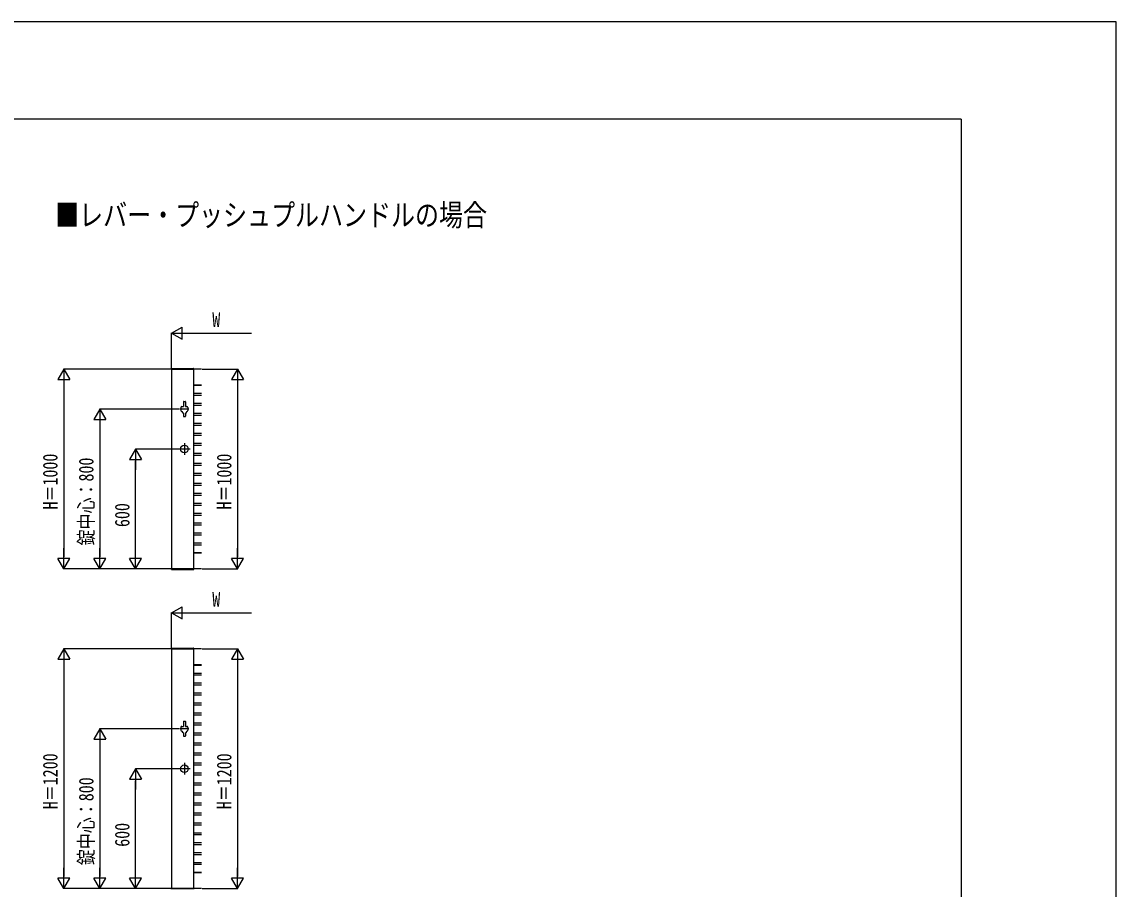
# Model space of a CAD drawing. Units: millimetres, scale not verified. Extents: x -10512 to 10512, y -7425 to 7425.
# Drawn here: x 5038 to 10512, y 3085 to 7425 of the extents above; entities that cross this region are included whole.
import ezdxf
from ezdxf.enums import TextEntityAlignment as Align

# ---------------------------------------------------------------- set-up
doc = ezdxf.new("R2010")
doc.units = ezdxf.units.MM
doc.header["$LTSCALE"] = 30
for name, color, linetype in [('0-1_USER1', 3, 'Continuous'), ('0-3_YKK_A1', 4, 'Continuous'), ('0-4_YKK_D', 6, 'Continuous'), ('0-5_YKK_ZWAK', 7, 'Continuous')]:
    doc.layers.add(name, color=color, linetype=linetype)
doc.styles.add('ＭＳ ゴシック', font='')
doc.styles.get('ＭＳ ゴシック').set_extended_font_data('MS Gothic')

msp = doc.modelspace()

# ---------------------------------------------------------------- linework, layer by layer
at = {"layer": '0-3_YKK_A1'}
for p, q in [((5787.18, 5690.05), (5787.05, 5687.5)), ((5787.05, 5687.5), (5898.05, 5687.5)), ((5787.55, 5687.5), (5787.55, 4687.5)), ((5937.55, 5687.5), (5787.55, 5687.5)), ((5788.18, 5691), (5896.92, 5691)), ((5897.55, 5687.5), (5897.55, 4687.5)), ((5897.92, 5690.05), (5898.05, 5687.5)), ((5937.55, 5607.5), (5897.55, 5607.5)), ((5897.55, 5606.4), (5937.55, 5606.4)), ((5897.55, 5566.4), (5937.55, 5566.4)), ((5897.55, 5557.2), (5937.55, 5557.2)), ((5873.55, 5487.5), (5829.55, 5487.5)), ((5834.05, 5494.5), (5834.05, 5480.5)), ((5839.05, 5499.5), (5846.3, 5499.5)), ((5846.3, 5523), (5846.3, 5499.5)), ((5848.3, 5525), (5854.8, 5525)), ((5856.8, 5523), (5856.8, 5499.5)), ((5856.8, 5499.5), (5864.05, 5499.5)), ((5869.05, 5494.5), (5869.05, 5480.5)), ((5897.55, 5517.2), (5937.55, 5517.2)), ((5897.55, 5507.2), (5937.55, 5507.2)), ((5846.3, 5466.66), (5846.3, 5452)), ((5848.3, 5450), (5854.8, 5450)), ((5856.8, 5466.66), (5856.8, 5452)), ((5897.55, 5467.2), (5937.55, 5467.2)), ((5897.55, 5457.2), (5937.55, 5457.2)), ((5897.55, 5417.2), (5937.55, 5417.2)), ((5897.55, 5407.2), (5937.55, 5407.2)), ((5897.55, 5367.2), (5937.55, 5367.2)), ((5851.55, 5316.5), (5851.55, 5258.5)), ((5897.55, 5357.2), (5937.55, 5357.2)), ((5897.55, 5317.2), (5937.55, 5317.2)), ((5880.55, 5287.5), (5822.55, 5287.5)), ((5897.55, 5307.2), (5937.55, 5307.2)), ((5897.55, 5267.2), (5937.55, 5267.2)), ((5897.55, 5257.2), (5937.55, 5257.2)), ((5897.55, 5217.2), (5937.55, 5217.2)), ((5897.55, 5207.2), (5937.55, 5207.2)), ((5897.55, 5167.2), (5937.55, 5167.2)), ((5897.55, 5157.2), (5937.55, 5157.2)), ((5897.55, 5117.2), (5937.55, 5117.2)), ((5897.55, 5107.2), (5937.55, 5107.2)), ((5897.55, 5067.2), (5937.55, 5067.2)), ((5897.55, 5057.2), (5937.55, 5057.2)), ((5897.55, 5017.2), (5937.55, 5017.2)), ((5897.55, 5007.2), (5937.55, 5007.2)), ((5897.55, 4967.2), (5937.55, 4967.2)), ((5897.55, 4957.2), (5937.55, 4957.2)), ((5897.55, 4917.2), (5937.55, 4917.2)), ((5897.55, 4907.2), (5937.55, 4907.2)), ((5897.55, 4867.2), (5937.55, 4867.2)), ((5897.55, 4857.2), (5937.55, 4857.2)), ((5897.55, 4817.2), (5937.55, 4817.2)), ((5897.55, 4808), (5937.55, 4808)), ((5897.55, 4768), (5937.55, 4768)), ((5937.55, 4767.5), (5897.55, 4767.5)), ((5787.05, 4687.5), (5898.05, 4687.5)), ((5787.18, 4684.95), (5787.05, 4687.5)), ((5937.55, 4687.5), (5787.55, 4687.5)), ((5788.18, 4684), (5896.92, 4684)), ((5897.92, 4684.95), (5898.05, 4687.5)), ((5787.18, 4290.05), (5787.05, 4287.5)), ((5787.05, 4287.5), (5898.05, 4287.5)), ((5787.55, 4287.5), (5787.55, 3087.5)), ((5937.55, 4287.5), (5787.55, 4287.5)), ((5788.18, 4291), (5896.92, 4291)), ((5897.55, 4287.5), (5897.55, 3087.5)), ((5897.92, 4290.05), (5898.05, 4287.5)), ((5937.55, 4207.5), (5897.55, 4207.5)), ((5897.55, 4206.4), (5937.55, 4206.4)), ((5897.55, 4166.4), (5937.55, 4166.4)), ((5897.55, 4157.2), (5937.55, 4157.2)), ((5897.55, 4117.2), (5937.55, 4117.2)), ((5897.55, 4107.2), (5937.55, 4107.2)), ((5897.55, 4067.2), (5937.55, 4067.2)), ((5897.55, 4057.2), (5937.55, 4057.2)), ((5897.55, 4017.2), (5937.55, 4017.2)), ((5897.55, 4007.2), (5937.55, 4007.2)), ((5897.55, 3967.2), (5937.55, 3967.2)), ((5897.55, 3957.2), (5937.55, 3957.2)), ((5873.55, 3887.5), (5829.55, 3887.5)), ((5834.05, 3894.5), (5834.05, 3880.5)), ((5839.05, 3899.5), (5846.3, 3899.5)), ((5846.3, 3923), (5846.3, 3899.5)), ((5848.3, 3925), (5854.8, 3925)), ((5856.8, 3923), (5856.8, 3899.5)), ((5856.8, 3899.5), (5864.05, 3899.5)), ((5869.05, 3894.5), (5869.05, 3880.5)), ((5897.55, 3917.2), (5937.55, 3917.2)), ((5897.55, 3907.2), (5937.55, 3907.2)), ((5846.3, 3866.66), (5846.3, 3852)), ((5848.3, 3850), (5854.8, 3850)), ((5856.8, 3866.66), (5856.8, 3852)), ((5897.55, 3867.2), (5937.55, 3867.2)), ((5897.55, 3857.2), (5937.55, 3857.2)), ((5897.55, 3817.2), (5937.55, 3817.2)), ((5897.55, 3807.2), (5937.55, 3807.2)), ((5897.55, 3767.2), (5937.55, 3767.2)), ((5897.55, 3757.2), (5937.55, 3757.2)), ((5880.55, 3687.5), (5822.55, 3687.5)), ((5851.55, 3716.5), (5851.55, 3658.5)), ((5897.55, 3717.2), (5937.55, 3717.2)), ((5897.55, 3707.2), (5937.55, 3707.2)), ((5897.55, 3667.2), (5937.55, 3667.2)), ((5897.55, 3657.2), (5937.55, 3657.2)), ((5897.55, 3617.2), (5937.55, 3617.2)), ((5897.55, 3607.2), (5937.55, 3607.2)), ((5897.55, 3567.2), (5937.55, 3567.2)), ((5897.55, 3557.2), (5937.55, 3557.2)), ((5897.55, 3517.2), (5937.55, 3517.2)), ((5897.55, 3507.2), (5937.55, 3507.2)), ((5897.55, 3467.2), (5937.55, 3467.2)), ((5897.55, 3457.2), (5937.55, 3457.2)), ((5897.55, 3417.2), (5937.55, 3417.2)), ((5897.55, 3407.2), (5937.55, 3407.2)), ((5897.55, 3367.2), (5937.55, 3367.2)), ((5937.55, 3357.2), (5897.55, 3357.2)), ((5937.55, 3317.2), (5897.55, 3317.2)), ((5937.55, 3307.2), (5897.55, 3307.2)), ((5937.55, 3267.2), (5897.55, 3267.2)), ((5937.55, 3257.2), (5897.55, 3257.2)), ((5937.55, 3217.2), (5897.55, 3217.2)), ((5937.55, 3208), (5897.55, 3208)), ((5897.55, 3168), (5937.55, 3168)), ((5937.55, 3167.5), (5897.55, 3167.5)), ((5787.05, 3087.5), (5898.05, 3087.5)), ((5787.18, 3084.95), (5787.05, 3087.5)), ((5937.55, 3087.5), (5787.55, 3087.5)), ((5897.92, 3084.95), (5898.05, 3087.5))]:
    msp.add_line(p, q, dxfattribs=at)
for centre in [(5851.55, 5287.5), (5851.55, 3687.5)]:
    msp.add_circle(centre, 19, dxfattribs=at)
for centre, radius, start, end in [((5788.18, 5690), 1, 90, 177), ((5896.92, 5690), 1, 3, 90), ((5839.05, 5494.5), 5, 90, 180), ((5839.05, 5480.5), 5, 180, 270), ((5851.55, 5477.94), 12.5, 191.55262, 245.16541), ((5848.3, 5523), 2, 90, 180), ((5854.8, 5523), 2, 0, 90), ((5851.55, 5478), 12.5, 294.83459, 348.44738), ((5851.55, 5477.94), 12.5, 294.83459, 348.44738), ((5864.05, 5494.5), 5, 0, 90), ((5864.05, 5480.5), 5, 270, 0), ((5848.3, 5452), 2, 180, 270), ((5854.8, 5452), 2, 270, 0), ((5788.18, 4685), 1, 183, 270), ((5896.92, 4685), 1, 270, 357), ((5788.18, 4290), 1, 90, 177), ((5896.92, 4290), 1, 3, 90), ((5839.05, 3894.5), 5, 90, 180), ((5848.3, 3923), 2, 90, 180), ((5854.8, 3923), 2, 0, 90), ((5864.05, 3894.5), 5, 0, 90), ((5839.05, 3880.5), 5, 180, 270), ((5851.55, 3877.94), 12.5, 191.55262, 245.16541), ((5848.3, 3852), 2, 180, 270), ((5854.8, 3852), 2, 270, 0), ((5851.55, 3878), 12.5, 294.83459, 348.44738), ((5851.55, 3877.94), 12.5, 294.83459, 348.44738), ((5864.05, 3880.5), 5, 270, 0)]:
    msp.add_arc(centre, radius, start, end, dxfattribs=at)
at = {"layer": '0-4_YKK_D'}
for p, q in [((5787.55, 5867.5), (5839.51, 5897.5)), ((5787.55, 5689.5), (5787.55, 5868.5)), ((5787.55, 5867.5), (5839.51, 5837.5)), ((5787.55, 5867.5), (5891.47, 5867.5)), ((5839.51, 5837.5), (5839.51, 5897.5)), ((5847.55, 5867.5), (6187.55, 5867.5)), ((5247.55, 5687.5), (5217.55, 5635.54)), ((5785.55, 5687.5), (5246.55, 5687.5)), ((5247.55, 5687.5), (5277.55, 5635.54)), ((5247.55, 5687.5), (5247.55, 5583.58)), ((5939.55, 5687.5), (6118.55, 5687.5)), ((6117.55, 5687.5), (6087.55, 5635.54)), ((6117.55, 5687.5), (6147.55, 5635.54)), ((6117.55, 5687.5), (6117.55, 5583.58)), ((5217.55, 5635.54), (5277.55, 5635.54)), ((5247.55, 5627.5), (5247.55, 4747.5)), ((6087.55, 5635.54), (6147.55, 5635.54)), ((6117.55, 5627.5), (6117.55, 4747.5)), ((5427.55, 5487.5), (5397.55, 5435.54)), ((5827.55, 5487.5), (5426.55, 5487.5)), ((5427.55, 5487.5), (5457.55, 5435.54)), ((5427.55, 5487.5), (5427.55, 5383.58)), ((5397.55, 5435.54), (5457.55, 5435.54)), ((5427.55, 5427.5), (5427.55, 4747.5)), ((5607.55, 5287.5), (5577.55, 5235.54)), ((5820.55, 5287.5), (5606.55, 5287.5)), ((5607.55, 5287.5), (5637.55, 5235.54)), ((5607.55, 5287.5), (5607.55, 5183.58)), ((5577.55, 5235.54), (5637.55, 5235.54)), ((5607.55, 4747.5), (5607.55, 5227.5)), ((5247.55, 4687.5), (5247.55, 4791.42)), ((5427.55, 4687.5), (5427.55, 4791.42)), ((5607.55, 4687.5), (5607.55, 4791.42)), ((6117.55, 4687.5), (6117.55, 4791.42)), ((5247.55, 4687.5), (5217.55, 4739.46)), ((5277.55, 4739.46), (5217.55, 4739.46)), ((5247.55, 4687.5), (5277.55, 4739.46)), ((5427.55, 4687.5), (5397.55, 4739.46)), ((5457.55, 4739.46), (5397.55, 4739.46)), ((5427.55, 4687.5), (5457.55, 4739.46)), ((5607.55, 4687.5), (5577.55, 4739.46)), ((5637.55, 4739.46), (5577.55, 4739.46)), ((5607.55, 4687.5), (5637.55, 4739.46)), ((6117.55, 4687.5), (6087.55, 4739.46)), ((6147.55, 4739.46), (6087.55, 4739.46)), ((6117.55, 4687.5), (6147.55, 4739.46)), ((5785.55, 4687.5), (5246.55, 4687.5)), ((5785.55, 4687.5), (5426.55, 4687.5)), ((5785.55, 4687.5), (5606.55, 4687.5)), ((5939.55, 4687.5), (6118.55, 4687.5)), ((5787.55, 4467.5), (5839.51, 4497.5)), ((5839.51, 4437.5), (5839.51, 4497.5)), ((5787.55, 4289.5), (5787.55, 4468.5)), ((5787.55, 4467.5), (5839.51, 4437.5)), ((5787.55, 4467.5), (5891.47, 4467.5)), ((5847.55, 4467.5), (6187.55, 4467.5)), ((5247.55, 4287.5), (5217.55, 4235.54)), ((5785.55, 4287.5), (5246.55, 4287.5)), ((5247.55, 4287.5), (5277.55, 4235.54)), ((5247.55, 4287.5), (5247.55, 4183.58)), ((5939.55, 4287.5), (6118.55, 4287.5)), ((6117.55, 4287.5), (6087.55, 4235.54)), ((6117.55, 4287.5), (6147.55, 4235.54)), ((6117.55, 4287.5), (6117.55, 4183.58)), ((5217.55, 4235.54), (5277.55, 4235.54)), ((5247.55, 4227.5), (5247.55, 3147.5)), ((6087.55, 4235.54), (6147.55, 4235.54)), ((6117.55, 4227.5), (6117.55, 3147.5)), ((5427.55, 3887.5), (5397.55, 3835.54)), ((5827.55, 3887.5), (5426.55, 3887.5)), ((5427.55, 3887.5), (5457.55, 3835.54)), ((5427.55, 3887.5), (5427.55, 3783.58)), ((5397.55, 3835.54), (5457.55, 3835.54)), ((5427.55, 3827.5), (5427.55, 3147.5)), ((5607.55, 3687.5), (5577.55, 3635.54)), ((5820.55, 3687.5), (5606.55, 3687.5)), ((5607.55, 3687.5), (5637.55, 3635.54)), ((5607.55, 3687.5), (5607.55, 3583.58)), ((5577.55, 3635.54), (5637.55, 3635.54)), ((5607.55, 3147.5), (5607.55, 3627.5)), ((5247.55, 3087.5), (5247.55, 3191.42)), ((5427.55, 3087.5), (5427.55, 3191.42)), ((5607.55, 3087.5), (5607.55, 3191.42)), ((6117.55, 3087.5), (6117.55, 3191.42)), ((5247.55, 3087.5), (5217.55, 3139.46)), ((5277.55, 3139.46), (5217.55, 3139.46)), ((5247.55, 3087.5), (5277.55, 3139.46)), ((5427.55, 3087.5), (5397.55, 3139.46)), ((5457.55, 3139.46), (5397.55, 3139.46)), ((5427.55, 3087.5), (5457.55, 3139.46)), ((5607.55, 3087.5), (5577.55, 3139.46)), ((5637.55, 3139.46), (5577.55, 3139.46)), ((5607.55, 3087.5), (5637.55, 3139.46)), ((6117.55, 3087.5), (6087.55, 3139.46)), ((6147.55, 3139.46), (6087.55, 3139.46)), ((6117.55, 3087.5), (6147.55, 3139.46)), ((5785.55, 3087.5), (5246.55, 3087.5)), ((5785.55, 3087.5), (5426.55, 3087.5)), ((5785.55, 3087.5), (5606.55, 3087.5)), ((5939.55, 3087.5), (6118.55, 3087.5))]:
    msp.add_line(p, q, dxfattribs=at)
at = {"layer": '0-5_YKK_ZWAK'}
for q in [(-9762.45, 6937.5), (9737.55, -6312.5)]:
    msp.add_line((9737.55, 6937.5), q, dxfattribs=at)
msp.add_lwpolyline([(-10512.5, -7425), (10512.5, -7425), (10512.5, 7425), (-10512.5, 7425)], close=True, dxfattribs=at)

# ---------------------------------------------------------------- texts
at = {"layer": '0-1_USER1', "style": 'ＭＳ ゴシック', "width": 0.8}
msp.add_text('■レバー・プッシュプルハンドルの場合', height=110, dxfattribs=at).set_placement((5204.64, 6370.56), align=Align.BOTTOM_LEFT)
at = {"layer": '0-4_YKK_D', "style": 'ＭＳ ゴシック', "width": 0.8}
for p in [(5990.88, 5876.5), (5990.88, 4476.5)]:
    msp.add_text('W', height=73.31, dxfattribs=at).set_placement(p, align=Align.BOTTOM_LEFT)
for s, p in [('H＝1000', (5238.55, 4984.83)), ('H＝1000', (6108.55, 4984.83)), ('錠中心：800', (5418.55, 4804.83)), ('600', (5598.55, 4896.83)), ('H＝1200', (5238.55, 3484.83)), ('H＝1200', (6108.55, 3484.83)), ('錠中心：800', (5418.55, 3204.83)), ('600', (5598.55, 3296.83))]:
    msp.add_text(s, height=73.31, rotation=90, dxfattribs=at).set_placement(p, align=Align.BOTTOM_LEFT)

doc.saveas('drawing.dxf')
